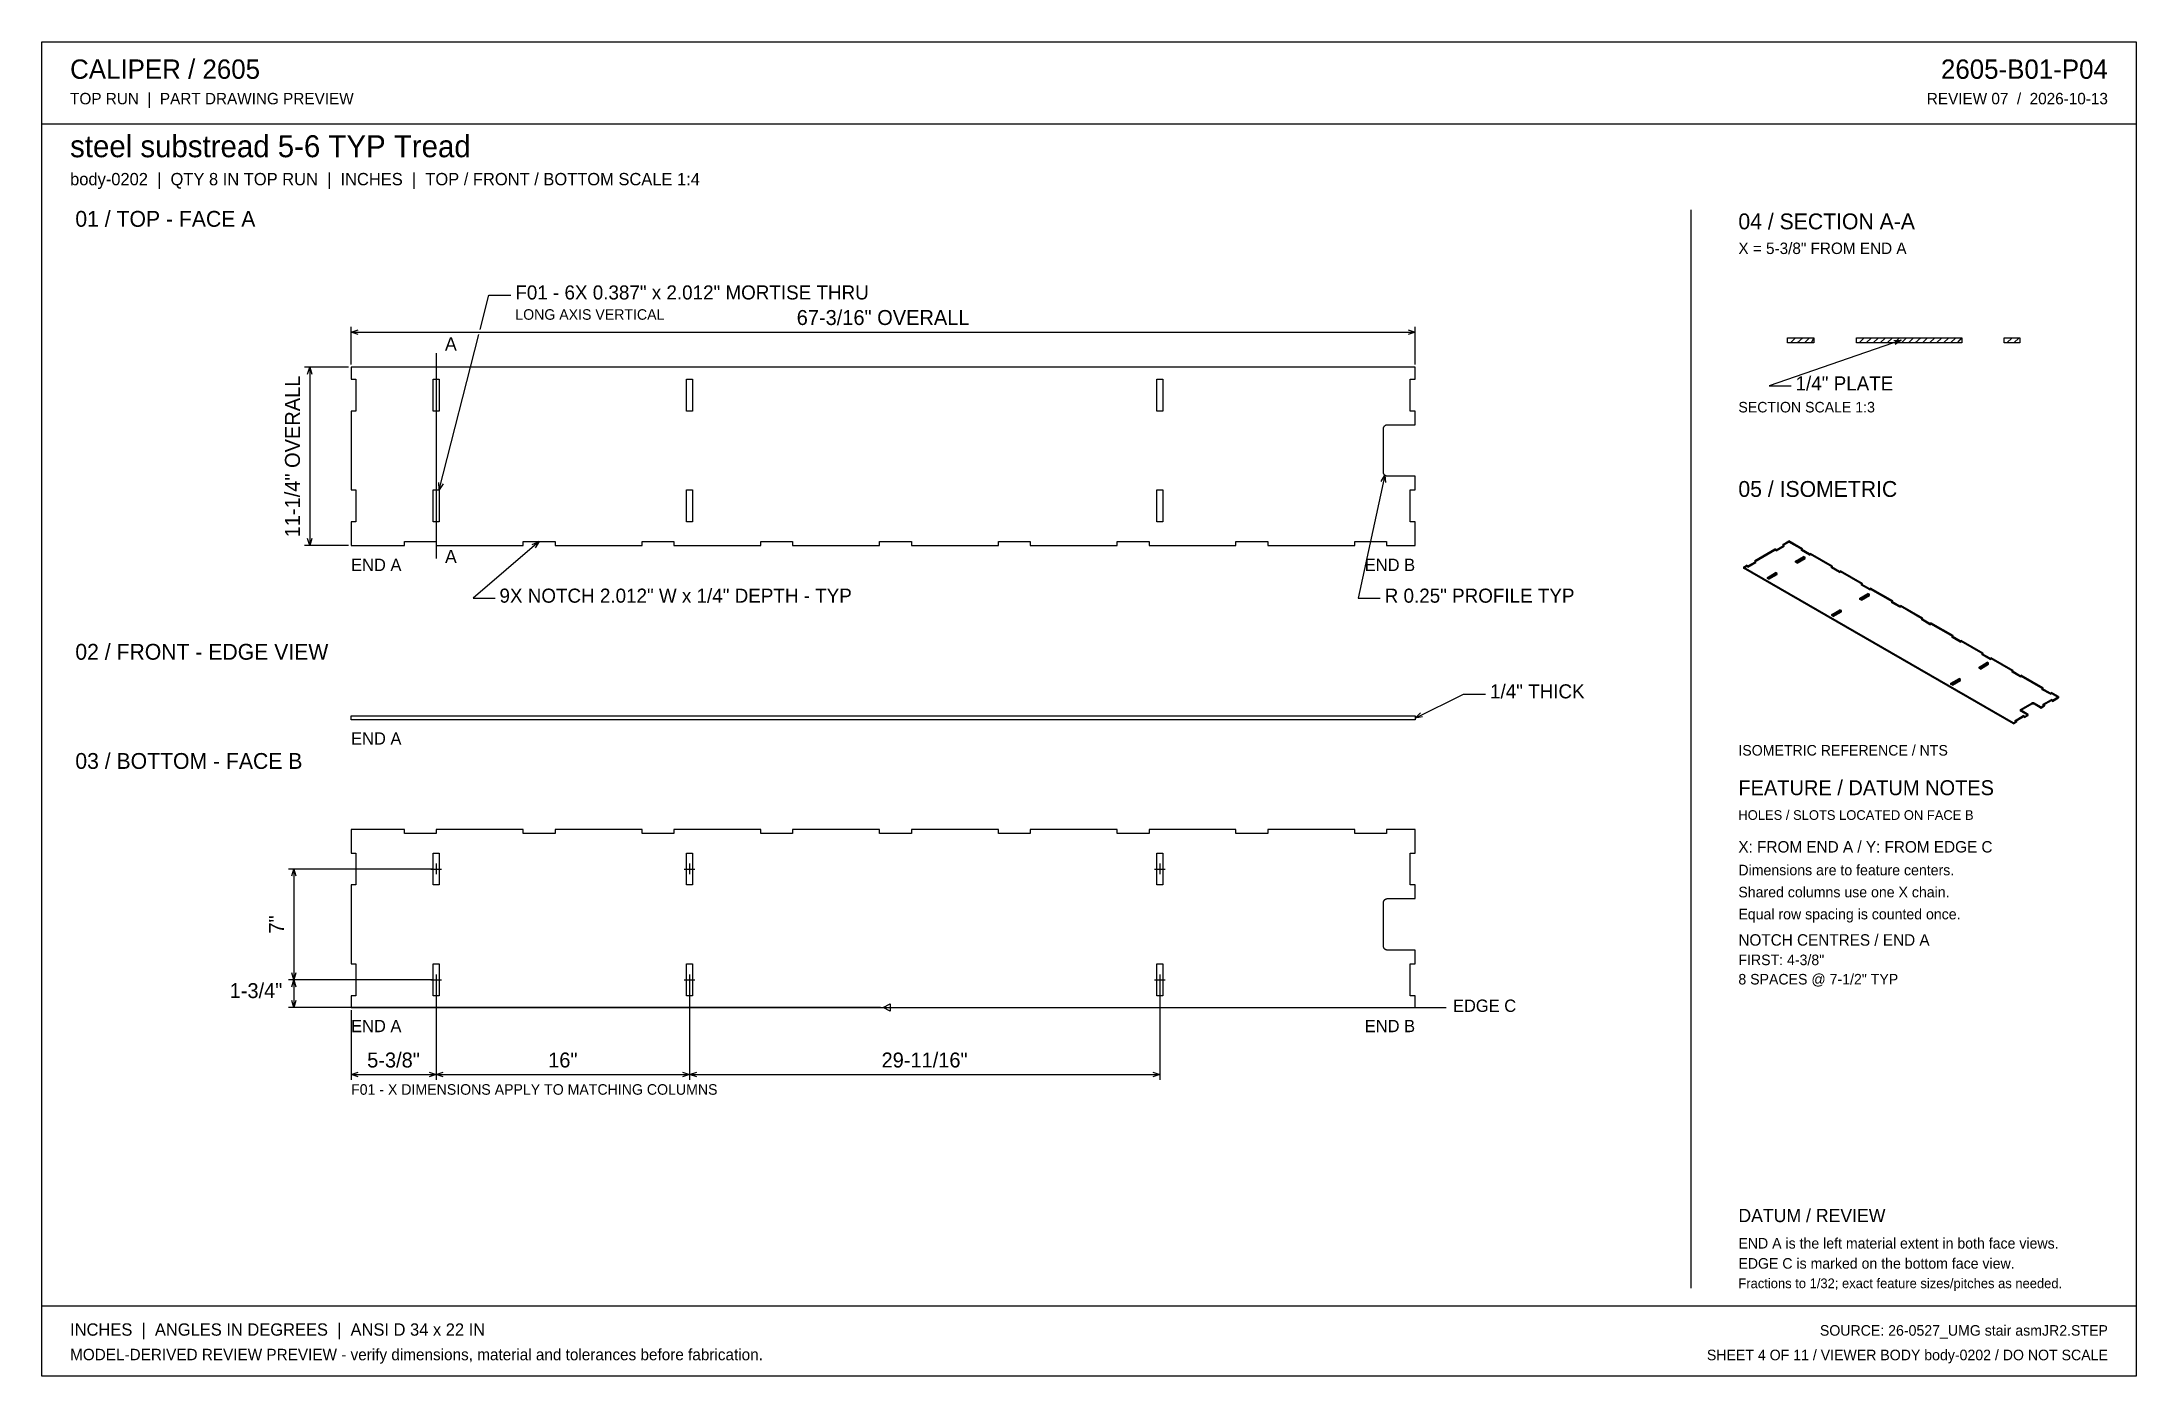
# Model space of a CAD drawing. Header units: inches. Extents: x 2 to 134, y 2 to 86.
import ezdxf
from ezdxf.enums import TextEntityAlignment as Align

# ---------------------------------------------------------------- set-up
doc = ezdxf.new("R2010")
doc.units = ezdxf.units.IN
doc.header["$MEASUREMENT"] = 0

msp = doc.modelspace()

# ---------------------------------------------------------------- linework, layer by layer
at = {"layer": 'ANNOTATION'}
for p, q in [((29.56, 67.95), (30.11, 70.13)), ((30.11, 70.13), (31.5, 70.13)), ((21.41, 65.74), (21.41, 68.13)), ((21.41, 67.79), (21.85, 67.93)), ((21.41, 67.79), (88.59, 67.79)), ((21.85, 67.65), (21.41, 67.79)), ((26.97, 57.83), (29.48, 67.63)), ((88.15, 67.93), (88.59, 67.79)), ((88.59, 67.79), (88.15, 67.65)), ((88.59, 65.74), (88.59, 68.13)), ((26.78, 66.46), (26.78, 53.49)), ((119.28, 67.28), (110.94, 64.39)), ((118.81, 67.26), (119.28, 67.28)), ((119.28, 67.28), (118.9, 67)), ((21.24, 65.57), (18.46, 65.57)), ((18.66, 65.13), (18.8, 65.57)), ((18.8, 65.57), (18.8, 54.32)), ((18.8, 65.57), (18.93, 65.13)), ((110.94, 64.39), (112.33, 64.39)), ((26.97, 57.83), (26.95, 58.29)), ((27.22, 58.22), (26.97, 57.83)), ((86.67, 58.77), (85, 50.99)), ((86.44, 58.36), (86.67, 58.77)), ((86.67, 58.77), (86.71, 58.3)), ((21.24, 54.32), (18.46, 54.32)), ((18.8, 54.32), (18.66, 54.76)), ((18.93, 54.76), (18.8, 54.32)), ((33.28, 54.57), (29.11, 50.99)), ((32.85, 54.38), (33.28, 54.57)), ((33.28, 54.57), (33.03, 54.17)), ((29.11, 50.99), (30.5, 50.99)), ((85, 50.99), (86.39, 50.99)), ((88.59, 43.43), (91.65, 44.94)), ((88.59, 43.43), (88.93, 43.75)), ((91.65, 44.94), (93.04, 44.94)), ((89.05, 43.5), (88.59, 43.43)), ((26.61, 33.9), (17.46, 33.9)), ((17.66, 33.46), (17.8, 33.9)), ((17.8, 33.9), (17.8, 26.9)), ((17.8, 33.9), (17.93, 33.46)), ((26.45, 33.9), (27.11, 33.9)), ((26.78, 34.24), (26.78, 33.57)), ((42.45, 33.9), (43.11, 33.9)), ((42.78, 34.24), (42.78, 33.57)), ((72.14, 33.9), (72.8, 33.9)), ((72.47, 34.24), (72.47, 33.57)), ((26.61, 26.9), (17.46, 26.9)), ((26.61, 26.9), (17.46, 26.9)), ((17.8, 26.9), (17.66, 27.35)), ((17.66, 26.46), (17.8, 26.9)), ((17.93, 27.35), (17.8, 26.9)), ((17.8, 26.9), (17.8, 25.15)), ((17.8, 26.9), (17.93, 26.46)), ((26.45, 26.9), (27.11, 26.9)), ((26.78, 27.24), (26.78, 26.57)), ((26.78, 26.74), (26.78, 20.6)), ((26.78, 26.74), (26.78, 20.6)), ((42.45, 26.9), (43.11, 26.9)), ((42.78, 27.24), (42.78, 26.57)), ((42.78, 26.74), (42.78, 20.6)), ((42.78, 26.74), (42.78, 20.6)), ((72.14, 26.9), (72.8, 26.9)), ((72.47, 27.24), (72.47, 26.57)), ((72.47, 26.74), (72.47, 20.6)), ((54.83, 25.15), (17.46, 25.15)), ((17.8, 25.15), (17.66, 25.6)), ((17.93, 25.6), (17.8, 25.15)), ((55, 25.15), (55.44, 25.38)), ((55, 25.15), (90.54, 25.15)), ((55.44, 24.93), (55, 25.15)), ((55.44, 25.38), (55.44, 24.93)), ((21.41, 24.99), (21.41, 20.6)), ((21.41, 20.93), (21.85, 21.07)), ((21.41, 20.93), (26.78, 20.93)), ((21.85, 20.79), (21.41, 20.93)), ((26.34, 21.07), (26.78, 20.93)), ((26.78, 20.93), (26.34, 20.79)), ((26.78, 20.93), (27.23, 21.07)), ((26.78, 20.93), (42.78, 20.93)), ((27.23, 20.79), (26.78, 20.93)), ((42.34, 21.07), (42.78, 20.93)), ((42.78, 20.93), (42.34, 20.79)), ((42.78, 20.93), (43.23, 21.07)), ((42.78, 20.93), (72.47, 20.93)), ((43.23, 20.79), (42.78, 20.93)), ((72.02, 21.07), (72.47, 20.93)), ((72.47, 20.93), (72.02, 20.79))]:
    msp.add_line(p, q, dxfattribs=at)
at = {"layer": 'OUTLINE'}
for p, q in [((1.89, 86.11), (134.11, 86.11)), ((1.89, 1.89), (1.89, 86.11)), ((134.11, 86.11), (134.11, 1.89)), ((1.89, 80.94), (134.11, 80.94)), ((106, 75.5), (106, 7.44)), ((112.11, 67.44), (113.77, 67.44)), ((112.11, 67.11), (112.11, 67.44)), ((112.28, 67.11), (112.61, 67.44)), ((112.72, 67.11), (113.06, 67.44)), ((113.17, 67.11), (113.5, 67.44)), ((113.61, 67.11), (113.77, 67.44)), ((113.77, 67.44), (113.77, 67.11)), ((116.45, 67.44), (123.1, 67.44)), ((116.45, 67.11), (116.45, 67.44)), ((116.62, 67.11), (116.95, 67.44)), ((117.06, 67.11), (117.4, 67.44)), ((117.51, 67.11), (117.84, 67.44)), ((117.95, 67.11), (118.29, 67.44)), ((118.4, 67.11), (118.73, 67.44)), ((118.84, 67.11), (119.17, 67.44)), ((119.29, 67.11), (119.62, 67.44)), ((119.73, 67.11), (120.06, 67.44)), ((120.17, 67.11), (120.51, 67.44)), ((120.62, 67.11), (120.95, 67.44)), ((121.06, 67.11), (121.4, 67.44)), ((121.51, 67.11), (121.84, 67.44)), ((121.95, 67.11), (122.29, 67.44)), ((122.4, 67.11), (122.73, 67.44)), ((122.84, 67.11), (123.1, 67.44)), ((123.1, 67.44), (123.1, 67.11)), ((125.79, 67.44), (126.78, 67.44)), ((125.79, 67.11), (125.79, 67.44)), ((125.95, 67.11), (126.29, 67.44)), ((126.4, 67.11), (126.73, 67.44)), ((126.78, 67.44), (126.78, 67.11)), ((113.77, 67.11), (112.11, 67.11)), ((123.1, 67.11), (116.45, 67.11)), ((126.78, 67.11), (125.79, 67.11)), ((88.59, 65.57), (21.41, 65.57)), ((21.41, 65.57), (21.41, 64.83)), ((21.41, 64.83), (21.72, 64.83)), ((21.72, 64.83), (21.72, 62.81)), ((26.59, 62.81), (26.59, 64.83)), ((26.59, 64.83), (26.97, 64.83)), ((26.97, 64.83), (26.97, 62.81)), ((42.59, 62.81), (42.59, 64.83)), ((42.59, 64.83), (42.97, 64.83)), ((42.97, 64.83), (42.97, 62.81)), ((72.28, 62.81), (72.28, 64.83)), ((72.28, 64.83), (72.66, 64.83)), ((72.66, 64.83), (72.66, 62.81)), ((88.28, 62.81), (88.28, 64.83)), ((88.28, 64.83), (88.59, 64.83)), ((88.59, 64.83), (88.59, 65.57)), ((21.72, 62.81), (21.41, 62.81)), ((21.41, 62.81), (21.41, 57.83)), ((26.97, 62.81), (26.59, 62.81)), ((42.97, 62.81), (42.59, 62.81)), ((72.66, 62.81), (72.28, 62.81)), ((88.59, 62.81), (88.28, 62.81)), ((88.59, 61.94), (88.59, 62.81)), ((86.59, 61.72), (86.6, 61.73)), ((86.59, 61.71), (86.59, 61.72)), ((86.59, 61.7), (86.59, 61.71)), ((86.59, 61.71), (86.59, 61.71)), ((86.59, 61.69), (86.59, 61.7)), ((86.59, 58.94), (86.59, 61.69)), ((86.6, 61.76), (86.6, 61.77)), ((86.6, 61.77), (86.61, 61.77)), ((86.6, 61.75), (86.6, 61.76)), ((86.6, 61.76), (86.6, 61.76)), ((86.6, 61.74), (86.6, 61.75)), ((86.6, 61.73), (86.6, 61.74)), ((86.6, 61.74), (86.6, 61.74)), ((86.6, 61.73), (86.6, 61.73)), ((86.61, 61.79), (86.62, 61.8)), ((86.61, 61.78), (86.61, 61.79)), ((86.61, 61.77), (86.61, 61.78)), ((86.61, 61.78), (86.61, 61.78)), ((86.62, 61.81), (86.63, 61.82)), ((86.62, 61.8), (86.62, 61.81)), ((86.62, 61.81), (86.62, 61.81)), ((86.62, 61.8), (86.62, 61.8)), ((86.63, 61.82), (86.63, 61.83)), ((86.63, 61.83), (86.64, 61.83)), ((86.63, 61.82), (86.63, 61.82)), ((86.64, 61.84), (86.65, 61.85)), ((86.64, 61.83), (86.64, 61.84)), ((86.64, 61.84), (86.64, 61.84)), ((86.65, 61.85), (86.65, 61.86)), ((86.65, 61.86), (86.66, 61.86)), ((86.65, 61.85), (86.65, 61.85)), ((86.66, 61.86), (86.66, 61.87)), ((86.66, 61.87), (86.67, 61.87)), ((86.67, 61.87), (86.67, 61.88)), ((86.67, 61.88), (86.68, 61.88)), ((86.68, 61.88), (86.69, 61.89)), ((86.68, 61.88), (86.68, 61.88)), ((86.69, 61.89), (86.69, 61.9)), ((86.69, 61.9), (86.7, 61.9)), ((86.69, 61.89), (86.69, 61.89)), ((86.7, 61.9), (86.71, 61.91)), ((86.7, 61.9), (86.7, 61.9)), ((86.71, 61.91), (86.72, 61.91)), ((86.72, 61.91), (86.72, 61.91)), ((86.72, 61.91), (86.73, 61.91)), ((86.73, 61.91), (86.73, 61.92)), ((86.73, 61.92), (86.74, 61.92)), ((86.74, 61.92), (86.75, 61.93)), ((86.74, 61.92), (86.74, 61.92)), ((86.75, 61.93), (86.75, 61.93)), ((86.75, 61.93), (86.76, 61.93)), ((86.76, 61.93), (86.77, 61.93)), ((86.77, 61.93), (86.78, 61.94)), ((86.77, 61.93), (86.77, 61.93)), ((86.78, 61.94), (86.78, 61.94)), ((86.78, 61.94), (86.79, 61.94)), ((86.79, 61.94), (86.79, 61.94)), ((86.79, 61.94), (86.8, 61.94)), ((86.8, 61.94), (86.81, 61.94)), ((86.81, 61.94), (86.81, 61.94)), ((86.81, 61.94), (86.82, 61.94)), ((86.82, 61.94), (86.83, 61.94)), ((86.83, 61.94), (86.83, 61.94)), ((86.83, 61.94), (86.84, 61.94)), ((86.84, 61.94), (86.84, 61.94)), ((86.84, 61.94), (88.59, 61.94)), ((86.59, 58.93), (86.59, 58.94)), ((86.59, 58.94), (86.59, 58.94)), ((86.59, 58.92), (86.59, 58.93)), ((86.59, 58.93), (86.59, 58.93)), ((86.6, 58.91), (86.59, 58.92)), ((86.6, 58.9), (86.6, 58.91)), ((86.6, 58.91), (86.6, 58.91)), ((86.6, 58.89), (86.6, 58.9)), ((86.6, 58.9), (86.6, 58.9)), ((86.6, 58.88), (86.6, 58.89)), ((86.6, 58.87), (86.6, 58.88)), ((86.6, 58.88), (86.6, 58.88)), ((86.61, 58.87), (86.6, 58.87)), ((86.61, 58.86), (86.61, 58.87)), ((86.61, 58.85), (86.61, 58.86)), ((86.62, 58.84), (86.61, 58.85)), ((86.61, 58.85), (86.61, 58.85)), ((86.62, 58.83), (86.62, 58.84)), ((86.62, 58.84), (86.62, 58.84)), ((86.63, 58.82), (86.62, 58.83)), ((86.62, 58.83), (86.62, 58.83)), ((86.63, 58.81), (86.63, 58.82)), ((86.63, 58.82), (86.63, 58.82)), ((86.64, 58.81), (86.63, 58.81)), ((86.64, 58.8), (86.64, 58.81)), ((86.65, 58.79), (86.64, 58.8)), ((86.64, 58.8), (86.64, 58.8)), ((86.65, 58.78), (86.65, 58.79)), ((86.65, 58.79), (86.65, 58.79)), ((86.66, 58.78), (86.65, 58.78)), ((86.66, 58.77), (86.66, 58.78)), ((86.67, 58.77), (86.66, 58.77)), ((86.67, 58.76), (86.67, 58.77)), ((86.68, 58.76), (86.67, 58.76)), ((86.69, 58.75), (86.68, 58.76)), ((86.68, 58.76), (86.68, 58.76)), ((86.69, 58.74), (86.69, 58.75)), ((86.69, 58.75), (86.69, 58.75)), ((86.7, 58.74), (86.69, 58.74)), ((86.71, 58.73), (86.7, 58.74)), ((86.7, 58.74), (86.7, 58.74)), ((86.72, 58.73), (86.71, 58.73)), ((86.73, 58.72), (86.72, 58.73)), ((86.72, 58.73), (86.72, 58.73)), ((86.74, 58.72), (86.73, 58.72)), ((86.73, 58.72), (86.73, 58.72)), ((86.75, 58.71), (86.74, 58.72)), ((86.74, 58.72), (86.74, 58.72)), ((86.76, 58.71), (86.75, 58.71)), ((86.75, 58.71), (86.75, 58.71)), ((86.77, 58.71), (86.76, 58.71)), ((86.78, 58.7), (86.77, 58.71)), ((86.77, 58.71), (86.77, 58.71)), ((86.79, 58.7), (86.78, 58.7)), ((86.78, 58.7), (86.78, 58.7)), ((86.8, 58.7), (86.79, 58.7)), ((86.79, 58.7), (86.79, 58.7)), ((86.81, 58.7), (86.8, 58.7)), ((86.82, 58.7), (86.81, 58.7)), ((86.81, 58.7), (86.81, 58.7)), ((86.83, 58.7), (86.82, 58.7)), ((86.83, 58.69), (86.83, 58.7)), ((86.84, 58.69), (86.83, 58.69)), ((88.59, 58.69), (86.84, 58.69)), ((86.84, 58.69), (86.84, 58.69)), ((88.59, 57.83), (88.59, 58.69)), ((21.41, 57.83), (21.72, 57.83)), ((21.72, 57.83), (21.72, 55.81)), ((26.59, 55.81), (26.59, 57.83)), ((26.59, 57.83), (26.97, 57.83)), ((26.97, 57.83), (26.97, 55.81)), ((42.59, 55.81), (42.59, 57.83)), ((42.59, 57.83), (42.97, 57.83)), ((42.97, 57.83), (42.97, 55.81)), ((72.28, 55.81), (72.28, 57.83)), ((72.28, 57.83), (72.66, 57.83)), ((72.66, 57.83), (72.66, 55.81)), ((88.28, 55.81), (88.28, 57.83)), ((88.28, 57.83), (88.59, 57.83)), ((21.72, 55.81), (21.41, 55.81)), ((21.41, 55.81), (21.41, 54.32)), ((26.97, 55.81), (26.59, 55.81)), ((42.97, 55.81), (42.59, 55.81)), ((72.66, 55.81), (72.28, 55.81)), ((88.59, 55.81), (88.28, 55.81)), ((88.59, 54.32), (88.59, 55.81)), ((21.41, 54.32), (24.78, 54.32)), ((24.78, 54.32), (24.78, 54.57)), ((24.78, 54.57), (26.79, 54.57)), ((26.79, 54.57), (26.79, 54.32)), ((26.79, 54.32), (32.28, 54.32)), ((32.28, 54.32), (32.28, 54.57)), ((32.28, 54.57), (34.29, 54.57)), ((34.29, 54.57), (34.29, 54.32)), ((34.29, 54.32), (39.78, 54.32)), ((39.78, 54.32), (39.78, 54.57)), ((39.78, 54.57), (41.79, 54.57)), ((41.79, 54.57), (41.79, 54.32)), ((41.79, 54.32), (47.28, 54.32)), ((47.28, 54.32), (47.28, 54.57)), ((47.28, 54.57), (49.29, 54.57)), ((49.29, 54.57), (49.29, 54.32)), ((49.29, 54.32), (54.78, 54.32)), ((54.78, 54.32), (54.78, 54.57)), ((54.78, 54.57), (56.79, 54.57)), ((56.79, 54.57), (56.79, 54.32)), ((56.79, 54.32), (62.28, 54.32)), ((62.28, 54.32), (62.28, 54.57)), ((62.28, 54.57), (64.29, 54.57)), ((64.29, 54.57), (64.29, 54.32)), ((64.29, 54.32), (69.78, 54.32)), ((69.78, 54.32), (69.78, 54.57)), ((69.78, 54.57), (71.79, 54.57)), ((71.79, 54.57), (71.79, 54.32)), ((71.79, 54.32), (77.28, 54.32)), ((77.28, 54.32), (77.28, 54.57)), ((77.28, 54.57), (79.29, 54.57)), ((79.29, 54.57), (79.29, 54.32)), ((79.29, 54.32), (84.78, 54.32)), ((84.78, 54.32), (84.78, 54.57)), ((84.78, 54.57), (86.79, 54.57)), ((86.79, 54.57), (86.79, 54.32)), ((86.79, 54.32), (88.59, 54.32)), ((111.38, 54.05), (111.89, 54.35)), ((111.38, 53.98), (111.89, 54.27)), ((111.81, 54.39), (112.19, 54.61)), ((111.81, 54.32), (112.19, 54.54)), ((111.89, 54.35), (111.81, 54.39)), ((111.81, 54.39), (111.81, 54.32)), ((111.89, 54.27), (111.81, 54.32)), ((111.89, 54.27), (111.89, 54.35)), ((113.04, 54.12), (112.19, 54.61)), ((112.19, 54.61), (112.19, 54.54)), ((113.04, 54.05), (112.19, 54.54)), ((109.33, 52.96), (109.52, 53.07)), ((109.33, 52.89), (109.52, 53)), ((109.33, 52.96), (109.33, 52.89)), ((126.37, 43.13), (109.33, 52.96)), ((126.37, 43.06), (109.33, 52.89)), ((109.52, 53.07), (109.52, 53)), ((109.6, 53.03), (109.52, 53.07)), ((109.6, 52.95), (109.52, 53)), ((109.6, 53.03), (110.11, 53.32)), ((109.6, 52.95), (110.11, 53.25)), ((109.6, 52.95), (109.6, 53.03)), ((110.03, 53.37), (111.3, 54.1)), ((110.03, 53.29), (111.3, 54.03)), ((110.11, 53.32), (110.03, 53.37)), ((110.03, 53.37), (110.03, 53.29)), ((110.11, 53.25), (110.03, 53.29)), ((110.11, 53.25), (110.11, 53.32)), ((111.3, 54.1), (111.3, 54.03)), ((111.38, 54.05), (111.3, 54.1)), ((111.38, 53.98), (111.3, 54.03)), ((111.38, 53.98), (111.38, 54.05)), ((112.61, 53.34), (113.12, 53.63)), ((112.61, 53.27), (113.12, 53.56)), ((112.61, 53.27), (112.61, 53.34)), ((112.71, 53.28), (112.61, 53.34)), ((112.71, 53.21), (112.61, 53.27)), ((112.71, 53.28), (113.22, 53.58)), ((112.71, 53.21), (113.22, 53.5)), ((112.71, 53.21), (112.71, 53.28)), ((112.98, 54.08), (113.04, 54.12)), ((113.49, 53.79), (112.98, 54.08)), ((112.98, 54.01), (112.98, 54.08)), ((112.98, 54.01), (113.04, 54.05)), ((113.49, 53.71), (112.98, 54.01)), ((113.04, 54.05), (113.04, 54.12)), ((113.22, 53.58), (113.12, 53.63)), ((113.12, 53.56), (113.12, 53.63)), ((113.22, 53.5), (113.12, 53.56)), ((113.22, 53.5), (113.22, 53.58)), ((113.49, 53.79), (113.55, 53.82)), ((113.49, 53.71), (113.49, 53.79)), ((113.49, 53.71), (113.55, 53.75)), ((114.94, 53.02), (113.55, 53.82)), ((113.55, 53.75), (113.55, 53.82)), ((114.94, 52.95), (113.55, 53.75)), ((114.88, 52.98), (114.94, 53.02)), ((115.39, 52.69), (114.88, 52.98)), ((114.88, 52.91), (114.88, 52.98)), ((114.88, 52.91), (114.94, 52.95)), ((115.39, 52.62), (114.88, 52.91)), ((114.94, 52.95), (114.94, 53.02)), ((110.84, 52.31), (111.35, 52.61)), ((110.84, 52.24), (111.35, 52.54)), ((110.84, 52.24), (110.84, 52.31)), ((110.93, 52.26), (110.84, 52.31)), ((110.93, 52.19), (110.84, 52.24)), ((110.93, 52.26), (111.44, 52.55)), ((110.93, 52.19), (111.44, 52.48)), ((110.93, 52.19), (110.93, 52.26)), ((111.44, 52.55), (111.35, 52.61)), ((111.35, 52.54), (111.35, 52.61)), ((111.44, 52.48), (111.35, 52.54)), ((111.44, 52.48), (111.44, 52.55)), ((115.39, 52.69), (115.45, 52.73)), ((115.39, 52.62), (115.39, 52.69)), ((115.39, 52.62), (115.45, 52.65)), ((116.84, 51.92), (115.45, 52.73)), ((115.45, 52.65), (115.45, 52.73)), ((116.84, 51.85), (115.45, 52.65)), ((116.78, 51.89), (116.84, 51.92)), ((116.78, 51.81), (116.78, 51.89)), ((117.29, 51.59), (116.78, 51.89)), ((116.78, 51.81), (116.84, 51.85)), ((117.29, 51.52), (116.78, 51.81)), ((116.84, 51.85), (116.84, 51.92)), ((117.29, 51.59), (117.35, 51.63)), ((117.29, 51.52), (117.29, 51.59)), ((117.35, 51.55), (117.35, 51.63)), ((118.75, 50.82), (117.35, 51.63)), ((114.89, 49.97), (115.4, 50.27)), ((115.4, 50.19), (115.4, 50.27)), ((115.5, 50.21), (115.4, 50.27)), ((116.67, 51), (117.18, 51.29)), ((116.67, 50.92), (117.18, 51.22)), ((116.77, 50.94), (116.67, 51)), ((116.67, 50.92), (116.67, 51)), ((116.77, 50.87), (116.67, 50.92)), ((116.77, 50.94), (117.28, 51.24)), ((116.77, 50.87), (117.28, 51.16)), ((116.77, 50.87), (116.77, 50.94)), ((117.28, 51.24), (117.18, 51.29)), ((117.18, 51.22), (117.18, 51.29)), ((117.28, 51.16), (117.18, 51.22)), ((117.28, 51.16), (117.28, 51.24)), ((117.29, 51.52), (117.35, 51.55)), ((118.75, 50.75), (117.35, 51.55)), ((118.68, 50.79), (118.75, 50.82)), ((118.68, 50.71), (118.68, 50.79)), ((119.19, 50.49), (118.68, 50.79)), ((118.68, 50.71), (118.75, 50.75)), ((119.19, 50.42), (118.68, 50.71)), ((118.75, 50.75), (118.75, 50.82)), ((119.19, 50.49), (119.26, 50.53)), ((119.19, 50.42), (119.19, 50.49)), ((119.19, 50.42), (119.26, 50.46)), ((120.65, 49.73), (119.26, 50.53)), ((119.26, 50.46), (119.26, 50.53)), ((120.65, 49.65), (119.26, 50.46)), ((114.89, 49.9), (115.4, 50.19)), ((114.89, 49.9), (114.89, 49.97)), ((114.99, 49.92), (114.89, 49.97)), ((114.99, 49.84), (114.89, 49.9)), ((114.99, 49.92), (115.5, 50.21)), ((114.99, 49.84), (115.5, 50.14)), ((114.99, 49.84), (114.99, 49.92)), ((115.5, 50.14), (115.4, 50.19)), ((115.5, 50.14), (115.5, 50.21)), ((120.58, 49.69), (120.65, 49.73)), ((121.09, 49.4), (120.58, 49.69)), ((120.58, 49.62), (120.58, 49.69)), ((120.58, 49.62), (120.65, 49.65)), ((121.09, 49.32), (120.58, 49.62)), ((120.65, 49.65), (120.65, 49.73)), ((121.09, 49.4), (121.16, 49.43)), ((121.09, 49.32), (121.09, 49.4)), ((121.09, 49.32), (121.16, 49.36)), ((122.55, 48.63), (121.16, 49.43)), ((121.16, 49.36), (121.16, 49.43)), ((122.55, 48.56), (121.16, 49.36)), ((122.49, 48.59), (122.55, 48.63)), ((122.49, 48.52), (122.49, 48.59)), ((123, 48.3), (122.49, 48.59)), ((122.49, 48.52), (122.55, 48.56)), ((123, 48.22), (122.49, 48.52)), ((122.55, 48.56), (122.55, 48.63)), ((123, 48.3), (123.06, 48.33)), ((123, 48.22), (123, 48.3)), ((123, 48.22), (123.06, 48.26)), ((124.45, 47.53), (123.06, 48.33)), ((123.06, 48.26), (123.06, 48.33)), ((124.45, 47.46), (123.06, 48.26)), ((124.2, 46.65), (124.71, 46.95)), ((124.2, 46.58), (124.71, 46.87)), ((124.29, 46.59), (124.2, 46.65)), ((124.2, 46.58), (124.2, 46.65)), ((124.29, 46.52), (124.2, 46.58)), ((124.29, 46.59), (124.8, 46.89)), ((124.29, 46.52), (124.8, 46.82)), ((124.29, 46.52), (124.29, 46.59)), ((124.39, 47.49), (124.45, 47.53)), ((124.9, 47.2), (124.39, 47.49)), ((124.39, 47.42), (124.39, 47.49)), ((124.39, 47.42), (124.45, 47.46)), ((124.9, 47.13), (124.39, 47.42)), ((124.45, 47.46), (124.45, 47.53)), ((124.8, 46.89), (124.71, 46.95)), ((124.71, 46.87), (124.71, 46.95)), ((124.8, 46.82), (124.71, 46.87)), ((124.8, 46.82), (124.8, 46.89)), ((124.9, 47.2), (124.96, 47.24)), ((124.9, 47.13), (124.9, 47.2)), ((124.9, 47.13), (124.96, 47.16)), ((124.96, 47.16), (124.96, 47.24)), ((126.35, 46.43), (124.96, 47.24)), ((126.35, 46.36), (124.96, 47.16)), ((126.29, 46.4), (126.35, 46.43)), ((126.8, 46.1), (126.29, 46.4)), ((126.29, 46.32), (126.29, 46.4)), ((126.29, 46.32), (126.35, 46.36)), ((126.8, 46.03), (126.29, 46.32)), ((126.35, 46.36), (126.35, 46.43)), ((122.42, 45.63), (122.93, 45.92)), ((122.42, 45.55), (122.93, 45.85)), ((122.42, 45.55), (122.42, 45.63)), ((122.52, 45.57), (122.42, 45.63)), ((122.52, 45.5), (122.42, 45.55)), ((122.52, 45.57), (123.03, 45.86)), ((122.52, 45.5), (123.03, 45.79)), ((122.52, 45.5), (122.52, 45.57)), ((122.93, 45.85), (122.93, 45.92)), ((123.03, 45.86), (122.93, 45.92)), ((123.03, 45.79), (122.93, 45.85)), ((123.03, 45.79), (123.03, 45.86)), ((126.8, 46.1), (126.86, 46.14)), ((126.8, 46.03), (126.8, 46.1)), ((126.8, 46.03), (126.86, 46.06)), ((128.25, 45.33), (126.86, 46.14)), ((126.86, 46.06), (126.86, 46.14)), ((128.25, 45.26), (126.86, 46.06)), ((128.19, 45.3), (128.25, 45.33)), ((128.7, 45), (128.19, 45.3)), ((128.19, 45.22), (128.19, 45.3)), ((128.19, 45.22), (128.25, 45.26)), ((128.7, 44.93), (128.19, 45.22)), ((128.25, 45.26), (128.25, 45.33)), ((128.7, 45), (128.76, 45.04)), ((128.7, 44.93), (128.7, 45)), ((128.7, 44.93), (128.76, 44.97)), ((129.22, 44.78), (128.76, 45.04)), ((128.76, 44.97), (128.76, 45.04)), ((129.22, 44.7), (128.76, 44.97)), ((126.82, 43.96), (126.82, 43.97)), ((126.82, 43.97), (126.82, 43.97)), ((126.82, 43.97), (126.82, 43.97)), ((126.82, 43.97), (126.82, 43.97)), ((126.82, 43.97), (126.82, 43.97)), ((126.82, 43.97), (126.83, 43.97)), ((126.82, 43.95), (126.82, 43.96)), ((126.82, 43.96), (126.82, 43.96)), ((126.82, 43.96), (126.82, 43.96)), ((126.82, 43.96), (126.82, 43.96)), ((126.82, 43.96), (126.82, 43.96)), ((126.82, 43.96), (126.82, 43.96)), ((126.82, 43.96), (126.82, 43.96)), ((126.82, 43.96), (126.82, 43.96)), ((126.82, 43.94), (126.82, 43.95)), ((126.82, 43.95), (126.82, 43.95)), ((126.82, 43.95), (126.82, 43.95)), ((126.82, 43.95), (126.82, 43.95)), ((126.82, 43.95), (126.82, 43.95)), ((126.82, 43.95), (126.82, 43.95)), ((126.82, 43.95), (126.82, 43.95)), ((126.82, 43.95), (126.82, 43.95)), ((126.82, 43.93), (126.82, 43.94)), ((126.82, 43.94), (126.82, 43.94)), ((126.82, 43.94), (126.82, 43.94)), ((126.82, 43.94), (126.82, 43.94)), ((126.82, 43.94), (126.82, 43.94)), ((126.82, 43.94), (126.82, 43.94)), ((126.82, 43.94), (126.82, 43.94)), ((126.82, 43.94), (126.82, 43.94)), ((126.83, 43.93), (126.82, 43.93)), ((126.82, 43.93), (126.82, 43.93)), ((126.82, 43.89), (126.82, 43.9)), ((126.82, 43.9), (126.82, 43.9)), ((126.82, 43.9), (126.83, 43.9)), ((126.82, 43.88), (126.82, 43.89)), ((126.82, 43.89), (126.82, 43.89)), ((126.82, 43.89), (126.82, 43.89)), ((126.82, 43.89), (126.82, 43.89)), ((126.82, 43.89), (126.82, 43.89)), ((126.82, 43.89), (126.82, 43.89)), ((126.82, 43.89), (126.82, 43.89)), ((126.82, 43.89), (126.82, 43.89)), ((126.82, 43.87), (126.82, 43.88)), ((126.82, 43.88), (126.82, 43.88)), ((126.82, 43.88), (126.82, 43.88)), ((126.82, 43.88), (126.82, 43.88)), ((126.82, 43.88), (126.82, 43.88)), ((126.82, 43.88), (126.82, 43.88)), ((126.82, 43.88), (126.82, 43.88)), ((126.82, 43.88), (126.82, 43.88)), ((126.82, 43.86), (126.82, 43.87)), ((126.82, 43.87), (126.82, 43.87)), ((126.82, 43.87), (126.82, 43.87)), ((126.82, 43.87), (126.82, 43.87)), ((126.82, 43.87), (126.82, 43.87)), ((126.82, 43.87), (126.82, 43.87)), ((126.82, 43.87), (126.82, 43.87)), ((126.82, 43.87), (126.82, 43.87)), ((126.83, 43.86), (126.82, 43.86)), ((126.82, 43.86), (126.82, 43.86)), ((126.82, 43.86), (126.82, 43.86)), ((126.82, 43.86), (126.82, 43.86)), ((126.82, 43.86), (126.82, 43.86)), ((126.83, 43.97), (126.83, 43.98)), ((126.83, 43.98), (126.83, 43.98)), ((126.83, 43.98), (126.83, 43.98)), ((126.83, 43.98), (126.83, 43.98)), ((126.83, 43.98), (126.83, 43.98)), ((126.83, 43.98), (126.83, 43.98)), ((126.83, 43.98), (126.84, 43.98)), ((126.83, 43.97), (126.83, 43.97)), ((126.83, 43.97), (126.83, 43.97)), ((126.83, 43.92), (126.83, 43.93)), ((126.83, 43.93), (126.83, 43.93)), ((126.83, 43.93), (126.83, 43.93)), ((126.83, 43.93), (126.83, 43.93)), ((126.83, 43.93), (126.83, 43.93)), ((126.83, 43.93), (126.83, 43.93)), ((126.83, 43.93), (126.83, 43.93)), ((126.84, 43.92), (126.83, 43.92)), ((126.83, 43.92), (126.83, 43.92)), ((126.83, 43.9), (126.83, 43.91)), ((126.83, 43.91), (126.83, 43.91)), ((126.83, 43.91), (126.83, 43.91)), ((126.83, 43.91), (126.84, 43.91)), ((126.83, 43.9), (126.83, 43.9)), ((126.83, 43.9), (126.83, 43.9)), ((126.83, 43.9), (126.83, 43.9)), ((126.83, 43.9), (126.83, 43.9)), ((126.83, 43.9), (126.83, 43.9)), ((126.83, 43.85), (126.83, 43.86)), ((126.83, 43.86), (126.83, 43.86)), ((126.83, 43.86), (126.83, 43.86)), ((126.83, 43.86), (126.83, 43.86)), ((126.84, 43.85), (126.83, 43.85)), ((126.83, 43.85), (126.83, 43.85)), ((126.83, 43.85), (126.83, 43.85)), ((126.83, 43.85), (126.83, 43.85)), ((126.83, 43.85), (126.83, 43.85)), ((126.84, 43.98), (126.84, 43.99)), ((126.84, 43.99), (126.84, 43.99)), ((126.84, 43.99), (126.84, 43.99)), ((126.84, 43.99), (126.85, 43.99)), ((126.84, 43.98), (126.84, 43.98)), ((126.84, 43.98), (126.84, 43.98)), ((126.84, 43.98), (126.84, 43.98)), ((126.85, 43.92), (126.84, 43.92)), ((126.84, 43.92), (126.84, 43.92)), ((126.84, 43.92), (126.84, 43.92)), ((126.84, 43.92), (126.84, 43.92)), ((126.84, 43.92), (126.84, 43.92)), ((126.84, 43.92), (126.84, 43.92)), ((126.84, 43.92), (126.84, 43.92)), ((126.84, 43.91), (126.85, 43.92)), ((126.84, 43.91), (126.84, 43.91)), ((126.84, 43.91), (126.84, 43.91)), ((126.84, 43.91), (126.84, 43.91)), ((126.84, 43.91), (126.84, 43.91)), ((126.84, 43.91), (126.84, 43.91)), ((126.84, 43.91), (126.84, 43.91)), ((126.84, 43.84), (126.84, 43.85)), ((126.84, 43.85), (126.84, 43.85)), ((126.84, 43.85), (126.84, 43.85)), ((126.84, 43.85), (126.84, 43.85)), ((126.85, 43.84), (126.84, 43.84)), ((126.84, 43.84), (126.84, 43.84)), ((126.84, 43.84), (126.84, 43.84)), ((126.85, 43.99), (127.54, 44.39)), ((126.85, 43.92), (127.54, 44.32)), ((126.85, 43.92), (126.85, 43.99)), ((126.85, 43.84), (126.85, 43.92)), ((127.29, 43.66), (126.85, 43.92)), ((127.29, 43.59), (126.85, 43.84)), ((127.07, 43.53), (127.29, 43.66)), ((127.29, 43.59), (127.29, 43.66)), ((127.54, 44.32), (127.54, 44.39)), ((127.54, 44.39), (127.54, 44.39)), ((127.54, 44.39), (127.55, 44.39)), ((127.54, 44.32), (127.54, 44.32)), ((127.54, 44.32), (127.55, 44.32)), ((127.55, 44.39), (127.55, 44.4)), ((127.55, 44.4), (127.55, 44.4)), ((127.55, 44.4), (127.55, 44.4)), ((127.55, 44.4), (127.56, 44.4)), ((127.55, 44.39), (127.55, 44.39)), ((127.55, 44.39), (127.55, 44.39)), ((127.55, 44.32), (127.55, 44.32)), ((127.55, 44.32), (127.55, 44.32)), ((127.55, 44.32), (127.55, 44.32)), ((127.55, 44.32), (127.55, 44.32)), ((127.55, 44.32), (127.55, 44.32)), ((127.55, 44.32), (127.56, 44.32)), ((127.56, 44.4), (127.56, 44.4)), ((127.56, 44.4), (127.56, 44.4)), ((127.56, 44.4), (127.56, 44.4)), ((127.56, 44.4), (127.56, 44.4)), ((127.56, 44.4), (127.57, 44.4)), ((127.56, 44.32), (127.56, 44.33)), ((127.56, 44.33), (127.56, 44.33)), ((127.56, 44.33), (127.56, 44.33)), ((127.56, 44.33), (127.57, 44.33)), ((127.56, 44.32), (127.56, 44.32)), ((127.57, 44.4), (127.57, 44.4)), ((127.57, 44.4), (127.57, 44.4)), ((127.57, 44.4), (127.57, 44.4)), ((127.57, 44.4), (127.57, 44.4)), ((127.57, 44.4), (127.58, 44.4)), ((127.57, 44.33), (127.57, 44.33)), ((127.57, 44.33), (127.57, 44.33)), ((127.57, 44.33), (127.57, 44.33)), ((127.57, 44.33), (127.57, 44.33)), ((127.57, 44.33), (127.58, 44.33)), ((127.58, 44.4), (127.58, 44.4)), ((127.58, 44.4), (127.58, 44.4)), ((127.58, 44.4), (127.58, 44.4)), ((127.58, 44.4), (127.58, 44.4)), ((127.58, 44.4), (127.59, 44.4)), ((127.58, 44.33), (127.58, 44.33)), ((127.58, 44.33), (127.58, 44.33)), ((127.58, 44.33), (127.58, 44.33)), ((127.58, 44.33), (127.58, 44.33)), ((127.58, 44.33), (127.59, 44.33)), ((127.59, 44.4), (127.59, 44.41)), ((127.59, 44.41), (127.59, 44.41)), ((127.59, 44.41), (127.59, 44.41)), ((127.59, 44.41), (127.59, 44.41)), ((127.59, 44.41), (127.6, 44.41)), ((127.59, 44.33), (127.59, 44.33)), ((127.59, 44.33), (127.59, 44.33)), ((127.59, 44.33), (127.59, 44.33)), ((127.59, 44.33), (127.59, 44.33)), ((127.59, 44.33), (127.6, 44.33)), ((127.6, 44.41), (127.6, 44.41)), ((127.6, 44.41), (127.6, 44.41)), ((127.6, 44.41), (127.6, 44.41)), ((127.6, 44.41), (127.61, 44.41)), ((127.6, 44.33), (127.6, 44.33)), ((127.6, 44.33), (127.6, 44.33)), ((127.6, 44.33), (127.6, 44.33)), ((127.6, 44.33), (127.61, 44.33)), ((127.61, 44.41), (127.61, 44.41)), ((127.61, 44.41), (127.61, 44.41)), ((127.61, 44.41), (127.61, 44.41)), ((127.61, 44.41), (127.61, 44.41)), ((127.61, 44.41), (127.62, 44.41)), ((127.61, 44.33), (127.61, 44.33)), ((127.61, 44.33), (127.61, 44.33)), ((127.61, 44.33), (127.61, 44.33)), ((127.61, 44.33), (127.61, 44.33)), ((127.61, 44.33), (127.62, 44.33)), ((127.62, 44.41), (127.62, 44.41)), ((127.62, 44.41), (127.62, 44.41)), ((127.62, 44.41), (127.62, 44.41)), ((127.62, 44.41), (127.63, 44.4)), ((127.62, 44.33), (127.62, 44.33)), ((127.62, 44.33), (127.62, 44.33)), ((127.62, 44.33), (127.62, 44.33)), ((127.62, 44.33), (127.63, 44.33)), ((127.63, 44.4), (127.63, 44.4)), ((127.63, 44.4), (127.63, 44.4)), ((127.63, 44.4), (127.63, 44.4)), ((127.63, 44.4), (127.63, 44.4)), ((127.63, 44.4), (127.64, 44.4)), ((127.63, 44.33), (127.63, 44.33)), ((127.63, 44.33), (127.63, 44.33)), ((127.63, 44.33), (127.63, 44.33)), ((127.63, 44.33), (127.63, 44.33)), ((127.63, 44.33), (127.64, 44.33)), ((127.64, 44.4), (127.64, 44.4)), ((127.64, 44.4), (127.64, 44.4)), ((127.64, 44.4), (127.64, 44.4)), ((127.64, 44.4), (127.64, 44.4)), ((127.64, 44.4), (127.65, 44.4)), ((127.64, 44.33), (127.64, 44.33)), ((127.64, 44.33), (127.64, 44.33)), ((127.64, 44.33), (127.64, 44.33)), ((127.64, 44.33), (127.64, 44.33)), ((127.64, 44.33), (127.65, 44.33)), ((127.65, 44.4), (127.65, 44.4)), ((127.65, 44.4), (127.65, 44.4)), ((127.65, 44.4), (127.65, 44.4)), ((127.65, 44.4), (127.65, 44.4)), ((127.65, 44.4), (127.66, 44.4)), ((127.65, 44.33), (127.65, 44.33)), ((127.65, 44.33), (127.65, 44.33)), ((127.65, 44.33), (127.65, 44.33)), ((127.65, 44.33), (127.65, 44.32)), ((127.65, 44.32), (127.66, 44.32)), ((127.66, 44.4), (127.66, 44.4)), ((127.66, 44.4), (127.66, 44.4)), ((127.66, 44.4), (127.66, 44.4)), ((127.66, 44.4), (127.66, 44.39)), ((127.66, 44.39), (127.66, 44.39)), ((127.66, 44.39), (127.67, 44.39)), ((127.66, 44.32), (127.66, 44.32)), ((127.66, 44.32), (127.66, 44.32)), ((127.66, 44.32), (127.66, 44.32)), ((127.66, 44.32), (127.66, 44.32)), ((127.66, 44.32), (127.66, 44.32)), ((127.66, 44.32), (127.67, 44.32)), ((127.67, 44.39), (128.11, 44.13)), ((127.67, 44.39), (127.67, 44.39)), ((127.67, 44.39), (127.67, 44.39)), ((127.67, 44.32), (127.67, 44.39)), ((127.67, 44.32), (127.67, 44.32)), ((127.67, 44.32), (127.67, 44.32)), ((127.67, 44.32), (128.11, 44.06)), ((128.11, 44.13), (128.33, 44.26)), ((128.11, 44.06), (128.33, 44.19)), ((128.11, 44.06), (128.11, 44.13)), ((128.25, 44.31), (128.76, 44.6)), ((128.25, 44.24), (128.76, 44.53)), ((128.33, 44.26), (128.25, 44.31)), ((128.25, 44.24), (128.25, 44.31)), ((128.33, 44.19), (128.25, 44.24)), ((128.33, 44.26), (128.33, 44.19)), ((128.84, 44.56), (128.76, 44.6)), ((128.76, 44.53), (128.76, 44.6)), ((128.84, 44.48), (128.76, 44.53)), ((128.84, 44.56), (129.22, 44.78)), ((128.84, 44.48), (129.22, 44.7)), ((128.84, 44.56), (128.84, 44.48)), ((129.22, 44.78), (129.22, 44.7)), ((21.41, 43.56), (88.59, 43.56)), ((21.41, 43.31), (21.41, 43.56)), ((88.59, 43.31), (21.41, 43.31)), ((88.59, 43.56), (88.59, 43.31)), ((126.37, 43.13), (126.56, 43.24)), ((126.37, 43.06), (126.56, 43.16)), ((126.37, 43.13), (126.37, 43.06)), ((126.48, 43.28), (126.99, 43.58)), ((126.48, 43.21), (126.99, 43.51)), ((126.56, 43.24), (126.48, 43.28)), ((126.48, 43.21), (126.48, 43.28)), ((126.56, 43.16), (126.48, 43.21)), ((126.56, 43.24), (126.56, 43.16)), ((127.07, 43.53), (126.99, 43.58)), ((126.99, 43.51), (126.99, 43.58)), ((127.07, 43.46), (126.99, 43.51)), ((127.07, 43.46), (127.29, 43.59)), ((127.07, 43.53), (127.07, 43.46)), ((24.78, 36.4), (21.41, 36.4)), ((21.41, 36.4), (21.41, 34.91)), ((24.78, 36.15), (24.78, 36.4)), ((26.79, 36.15), (24.78, 36.15)), ((32.28, 36.4), (26.79, 36.4)), ((26.79, 36.4), (26.79, 36.15)), ((32.28, 36.15), (32.28, 36.4)), ((34.29, 36.15), (32.28, 36.15)), ((39.78, 36.4), (34.29, 36.4)), ((34.29, 36.4), (34.29, 36.15)), ((39.78, 36.15), (39.78, 36.4)), ((41.79, 36.15), (39.78, 36.15)), ((47.28, 36.4), (41.79, 36.4)), ((41.79, 36.4), (41.79, 36.15)), ((47.28, 36.15), (47.28, 36.4)), ((49.29, 36.15), (47.28, 36.15)), ((54.78, 36.4), (49.29, 36.4)), ((49.29, 36.4), (49.29, 36.15)), ((54.78, 36.15), (54.78, 36.4)), ((56.79, 36.15), (54.78, 36.15)), ((62.28, 36.4), (56.79, 36.4)), ((56.79, 36.4), (56.79, 36.15)), ((62.28, 36.15), (62.28, 36.4)), ((64.29, 36.15), (62.28, 36.15)), ((69.78, 36.4), (64.29, 36.4)), ((64.29, 36.4), (64.29, 36.15)), ((69.78, 36.15), (69.78, 36.4)), ((71.79, 36.15), (69.78, 36.15)), ((77.28, 36.4), (71.79, 36.4)), ((71.79, 36.4), (71.79, 36.15)), ((77.28, 36.15), (77.28, 36.4)), ((79.29, 36.15), (77.28, 36.15)), ((84.78, 36.4), (79.29, 36.4)), ((79.29, 36.4), (79.29, 36.15)), ((84.78, 36.15), (84.78, 36.4)), ((86.79, 36.15), (84.78, 36.15)), ((88.59, 36.4), (86.79, 36.4)), ((86.79, 36.4), (86.79, 36.15)), ((88.59, 34.91), (88.59, 36.4)), ((21.41, 34.91), (21.72, 34.91)), ((21.72, 34.91), (21.72, 32.9)), ((26.59, 32.9), (26.59, 34.91)), ((26.59, 34.91), (26.97, 34.91)), ((26.97, 34.91), (26.97, 32.9)), ((42.59, 32.9), (42.59, 34.91)), ((42.59, 34.91), (42.97, 34.91)), ((42.97, 34.91), (42.97, 32.9)), ((72.28, 32.9), (72.28, 34.91)), ((72.28, 34.91), (72.66, 34.91)), ((72.66, 34.91), (72.66, 32.9)), ((88.28, 32.9), (88.28, 34.91)), ((88.28, 34.91), (88.59, 34.91)), ((21.72, 32.9), (21.41, 32.9)), ((21.41, 32.9), (21.41, 27.91)), ((26.97, 32.9), (26.59, 32.9)), ((42.97, 32.9), (42.59, 32.9)), ((72.66, 32.9), (72.28, 32.9)), ((86.59, 31.8), (86.6, 31.81)), ((86.59, 31.79), (86.59, 31.8)), ((86.59, 31.8), (86.59, 31.8)), ((86.59, 31.78), (86.59, 31.79)), ((86.59, 29.03), (86.59, 31.78)), ((86.59, 31.78), (86.59, 31.78)), ((86.6, 31.85), (86.61, 31.86)), ((86.6, 31.84), (86.6, 31.85)), ((86.6, 31.83), (86.6, 31.84)), ((86.6, 31.84), (86.6, 31.84)), ((86.6, 31.82), (86.6, 31.83)), ((86.6, 31.83), (86.6, 31.83)), ((86.6, 31.81), (86.6, 31.82)), ((86.6, 31.81), (86.6, 31.81)), ((86.61, 31.87), (86.62, 31.88)), ((86.61, 31.86), (86.61, 31.87)), ((86.61, 31.87), (86.61, 31.87)), ((86.61, 31.86), (86.61, 31.86)), ((86.62, 31.89), (86.62, 31.9)), ((86.62, 31.9), (86.63, 31.9)), ((86.62, 31.88), (86.62, 31.89)), ((86.62, 31.88), (86.62, 31.88)), ((86.63, 31.91), (86.64, 31.92)), ((86.63, 31.9), (86.63, 31.91)), ((86.63, 31.91), (86.63, 31.91)), ((86.64, 31.92), (86.64, 31.93)), ((86.64, 31.93), (86.65, 31.93)), ((86.64, 31.92), (86.64, 31.92)), ((86.65, 31.94), (86.66, 31.95)), ((86.65, 31.93), (86.65, 31.94)), ((86.65, 31.94), (86.65, 31.94)), ((86.66, 31.95), (86.66, 31.95)), ((86.66, 31.95), (86.67, 31.95)), ((86.67, 31.95), (86.67, 31.96)), ((86.67, 31.96), (86.68, 31.96)), ((86.68, 31.96), (86.68, 31.97)), ((86.68, 31.97), (86.69, 31.97)), ((86.69, 31.97), (86.69, 31.98)), ((86.69, 31.98), (86.7, 31.98)), ((86.69, 31.97), (86.69, 31.97)), ((86.7, 31.98), (86.7, 31.99)), ((86.7, 31.99), (86.71, 31.99)), ((86.71, 31.99), (86.72, 31.99)), ((86.72, 31.99), (86.72, 32)), ((86.72, 32), (86.73, 32)), ((86.73, 32), (86.73, 32)), ((86.73, 32), (86.74, 32)), ((86.74, 32), (86.74, 32.01)), ((86.74, 32.01), (86.75, 32.01)), ((86.75, 32.01), (86.75, 32.01)), ((86.75, 32.01), (86.76, 32.01)), ((86.76, 32.01), (86.77, 32.02)), ((86.77, 32.02), (86.77, 32.02)), ((86.77, 32.02), (86.78, 32.02)), ((86.78, 32.02), (86.78, 32.02)), ((86.78, 32.02), (86.79, 32.02)), ((86.79, 32.02), (86.79, 32.02)), ((86.79, 32.02), (86.8, 32.02)), ((86.8, 32.02), (86.81, 32.03)), ((86.81, 32.03), (86.81, 32.03)), ((86.81, 32.03), (86.82, 32.03)), ((86.82, 32.03), (86.83, 32.03)), ((86.83, 32.03), (86.83, 32.03)), ((86.83, 32.03), (86.84, 32.03)), ((86.84, 32.03), (86.84, 32.03)), ((86.84, 32.03), (88.59, 32.03)), ((88.59, 32.9), (88.28, 32.9)), ((88.59, 32.03), (88.59, 32.9)), ((21.41, 27.91), (21.72, 27.91)), ((21.72, 27.91), (21.72, 25.9)), ((26.59, 25.9), (26.59, 27.91)), ((26.59, 27.91), (26.97, 27.91)), ((26.97, 27.91), (26.97, 25.9)), ((42.59, 25.9), (42.59, 27.91)), ((42.59, 27.91), (42.97, 27.91)), ((42.97, 27.91), (42.97, 25.9)), ((72.28, 25.9), (72.28, 27.91)), ((72.28, 27.91), (72.66, 27.91)), ((72.66, 27.91), (72.66, 25.9)), ((86.59, 29.02), (86.59, 29.03)), ((86.59, 29.01), (86.59, 29.02)), ((86.59, 29.02), (86.59, 29.02)), ((86.59, 29), (86.59, 29.01)), ((86.6, 29), (86.59, 29)), ((86.6, 28.99), (86.6, 29)), ((86.6, 28.98), (86.6, 28.99)), ((86.6, 28.99), (86.6, 28.99)), ((86.6, 28.97), (86.6, 28.98)), ((86.6, 28.96), (86.6, 28.97)), ((86.6, 28.97), (86.6, 28.97)), ((86.61, 28.95), (86.6, 28.96)), ((86.6, 28.96), (86.6, 28.96)), ((86.61, 28.94), (86.61, 28.95)), ((86.61, 28.93), (86.61, 28.94)), ((86.61, 28.94), (86.61, 28.94)), ((86.62, 28.93), (86.61, 28.93)), ((86.62, 28.92), (86.62, 28.93)), ((86.62, 28.91), (86.62, 28.92)), ((86.62, 28.92), (86.62, 28.92)), ((86.63, 28.9), (86.62, 28.91)), ((86.63, 28.89), (86.63, 28.9)), ((86.63, 28.9), (86.63, 28.9)), ((86.64, 28.89), (86.63, 28.89)), ((86.64, 28.88), (86.64, 28.89)), ((86.65, 28.87), (86.64, 28.88)), ((86.64, 28.88), (86.64, 28.88)), ((86.65, 28.86), (86.65, 28.87)), ((86.65, 28.87), (86.65, 28.87)), ((86.66, 28.86), (86.65, 28.86)), ((86.67, 28.85), (86.66, 28.86)), ((86.66, 28.86), (86.66, 28.86)), ((86.68, 28.84), (86.67, 28.85)), ((86.67, 28.85), (86.67, 28.85)), ((86.69, 28.83), (86.68, 28.84)), ((86.68, 28.84), (86.68, 28.84)), ((86.7, 28.82), (86.69, 28.83)), ((86.69, 28.83), (86.69, 28.83)), ((86.69, 28.83), (86.69, 28.83)), ((86.71, 28.82), (86.7, 28.82)), ((86.7, 28.82), (86.7, 28.82)), ((86.72, 28.81), (86.71, 28.82)), ((86.73, 28.81), (86.72, 28.81)), ((86.72, 28.81), (86.72, 28.81)), ((86.73, 28.8), (86.73, 28.81)), ((86.74, 28.8), (86.73, 28.8)), ((86.75, 28.8), (86.74, 28.8)), ((86.74, 28.8), (86.74, 28.8)), ((86.75, 28.79), (86.75, 28.8)), ((86.76, 28.79), (86.75, 28.79)), ((86.77, 28.79), (86.76, 28.79)), ((86.78, 28.79), (86.77, 28.79)), ((86.77, 28.79), (86.77, 28.79)), ((86.79, 28.78), (86.78, 28.79)), ((86.78, 28.79), (86.78, 28.79)), ((86.8, 28.78), (86.79, 28.78)), ((86.79, 28.78), (86.79, 28.78)), ((86.81, 28.78), (86.8, 28.78)), ((86.82, 28.78), (86.81, 28.78)), ((86.81, 28.78), (86.81, 28.78)), ((86.83, 28.78), (86.82, 28.78)), ((86.84, 28.78), (86.83, 28.78)), ((86.83, 28.78), (86.83, 28.78)), ((88.59, 28.78), (86.84, 28.78)), ((86.84, 28.78), (86.84, 28.78)), ((88.28, 25.9), (88.28, 27.91)), ((88.28, 27.91), (88.59, 27.91)), ((88.59, 27.91), (88.59, 28.78)), ((21.72, 25.9), (21.41, 25.9)), ((21.41, 25.9), (21.41, 25.15)), ((21.41, 25.15), (88.59, 25.15)), ((26.97, 25.9), (26.59, 25.9)), ((42.97, 25.9), (42.59, 25.9)), ((72.66, 25.9), (72.28, 25.9)), ((88.59, 25.9), (88.28, 25.9)), ((88.59, 25.15), (88.59, 25.9)), ((1.89, 6.33), (134.11, 6.33)), ((134.11, 1.89), (1.89, 1.89))]:
    msp.add_line(p, q, dxfattribs=at)

# ---------------------------------------------------------------- texts
at = {"layer": 'ANNOTATION'}
for s, height, p in [('CALIPER / 2605', 1.2222, (3.67, 83.78)), ('TOP RUN  |  PART DRAWING PREVIEW', 0.7222, (3.67, 82.17)), ('steel substread 5-6 TYP Tread', 1.3889, (3.67, 78.83)), ('body-0202  |  QTY 8 IN TOP RUN  |  INCHES  |  TOP / FRONT / BOTTOM SCALE 1:4', 0.7778, (3.67, 77.06)), ('01 / TOP - FACE A', 1, (4, 74.44)), ('04 / SECTION A-A', 1, (109, 74.28)), ('X = 5-3/8" FROM END A', 0.7222, (109, 72.72)), ('F01 - 6X 0.387" x 2.012" MORTISE THRU', 0.8889, (31.78, 69.85)), ('LONG AXIS VERTICAL', 0.6667, (31.78, 68.57)), ('A', 0.833, (27.34, 66.63)), ('1/4" PLATE', 0.889, (112.61, 64.11)), ('SECTION SCALE 1:3', 0.6667, (109, 62.72)), ('05 / ISOMETRIC', 1, (109, 57.39)), ('END A', 0.778, (21.41, 52.71)), ('A', 0.833, (27.34, 53.21)), ('9X NOTCH 2.012" W x 1/4" DEPTH - TYP', 0.8889, (30.78, 50.71)), ('R 0.25" PROFILE TYP', 0.8889, (86.67, 50.71)), ('02 / FRONT - EDGE VIEW', 1, (4, 47.11)), ('1/4" THICK', 0.889, (93.32, 44.67)), ('END A', 0.778, (21.41, 41.75)), ('03 / BOTTOM - FACE B', 1, (4, 40.22)), ('ISOMETRIC REFERENCE / NTS', 0.6667, (109, 41.06)), ('FEATURE / DATUM NOTES', 0.9444, (109, 38.56)), ('HOLES / SLOTS LOCATED ON FACE B', 0.6111, (109, 37)), ('X: FROM END A / Y: FROM EDGE C', 0.7222, (109, 34.94)), ('Dimensions are to feature centers.', 0.6667, (109, 33.5)), ('Shared columns use one X chain.', 0.6667, (109, 32.11)), ('Equal row spacing is counted once.', 0.6667, (109, 30.72)), ('NOTCH CENTRES / END A', 0.7222, (109, 29.06)), ('FIRST: 4-3/8"', 0.6667, (109, 27.83)), ('8 SPACES @ 7-1/2" TYP', 0.6667, (109, 26.61)), ('EDGE C', 0.778, (90.98, 24.88)), ('END A', 0.778, (21.41, 23.6)), ('F01 - X DIMENSIONS APPLY TO MATCHING COLUMNS', 0.6667, (21.41, 19.65)), ('DATUM / REVIEW', 0.8333, (109, 11.61)), ('END A is the left material extent in both face views.', 0.6667, (109, 9.94)), ('EDGE C is marked on the bottom face view.', 0.6667, (109, 8.67)), ('Fractions to 1/32; exact feature sizes/pitches as needed.', 0.6111, (109, 7.44)), ('INCHES  |  ANGLES IN DEGREES  |  ANSI D 34 x 22 IN', 0.7778, (3.67, 4.44)), ('MODEL-DERIVED REVIEW PREVIEW - verify dimensions, material and tolerances before fabrication.', 0.7222, (3.67, 2.89))]:
    msp.add_text(s, height=height, dxfattribs=at).set_placement(p)
for s, height, p in [('2605-B01-P04', 1.2222, (132.33, 83.78)), ('REVIEW 07  /  2026-10-13', 0.7222, (132.33, 82.17)), ('END B', 0.778, (88.59, 52.71)), ('1-3/4"', 0.944, (17.07, 25.75)), ('END B', 0.778, (88.59, 23.6)), ('SOURCE: 26-0527_UMG stair asmJR2.STEP', 0.6667, (132.33, 4.44)), ('SHEET 4 OF 11 / VIEWER BODY body-0202 / DO NOT SCALE', 0.6667, (132.33, 2.89))]:
    msp.add_text(s, height=height, dxfattribs=at).set_placement(p, align=Align.RIGHT)
for s, height, p in [('67-3/16" OVERALL', 0.9444, (55, 68.24)), ('5-3/8"', 0.944, (24.09, 21.37)), ('16"', 0.944, (34.78, 21.37)), ('29-11/16"', 0.944, (57.62, 21.37))]:
    msp.add_text(s, height=height, dxfattribs=at).set_placement(p, align=Align.CENTER)
for s, height, p in [('11-1/4" OVERALL', 0.9444, (18.18, 59.94)), ('7"', 0.944, (17.18, 30.4))]:
    msp.add_text(s, height=height, rotation=90, dxfattribs=at).set_placement(p, align=Align.CENTER)

doc.saveas('drawing.dxf')
